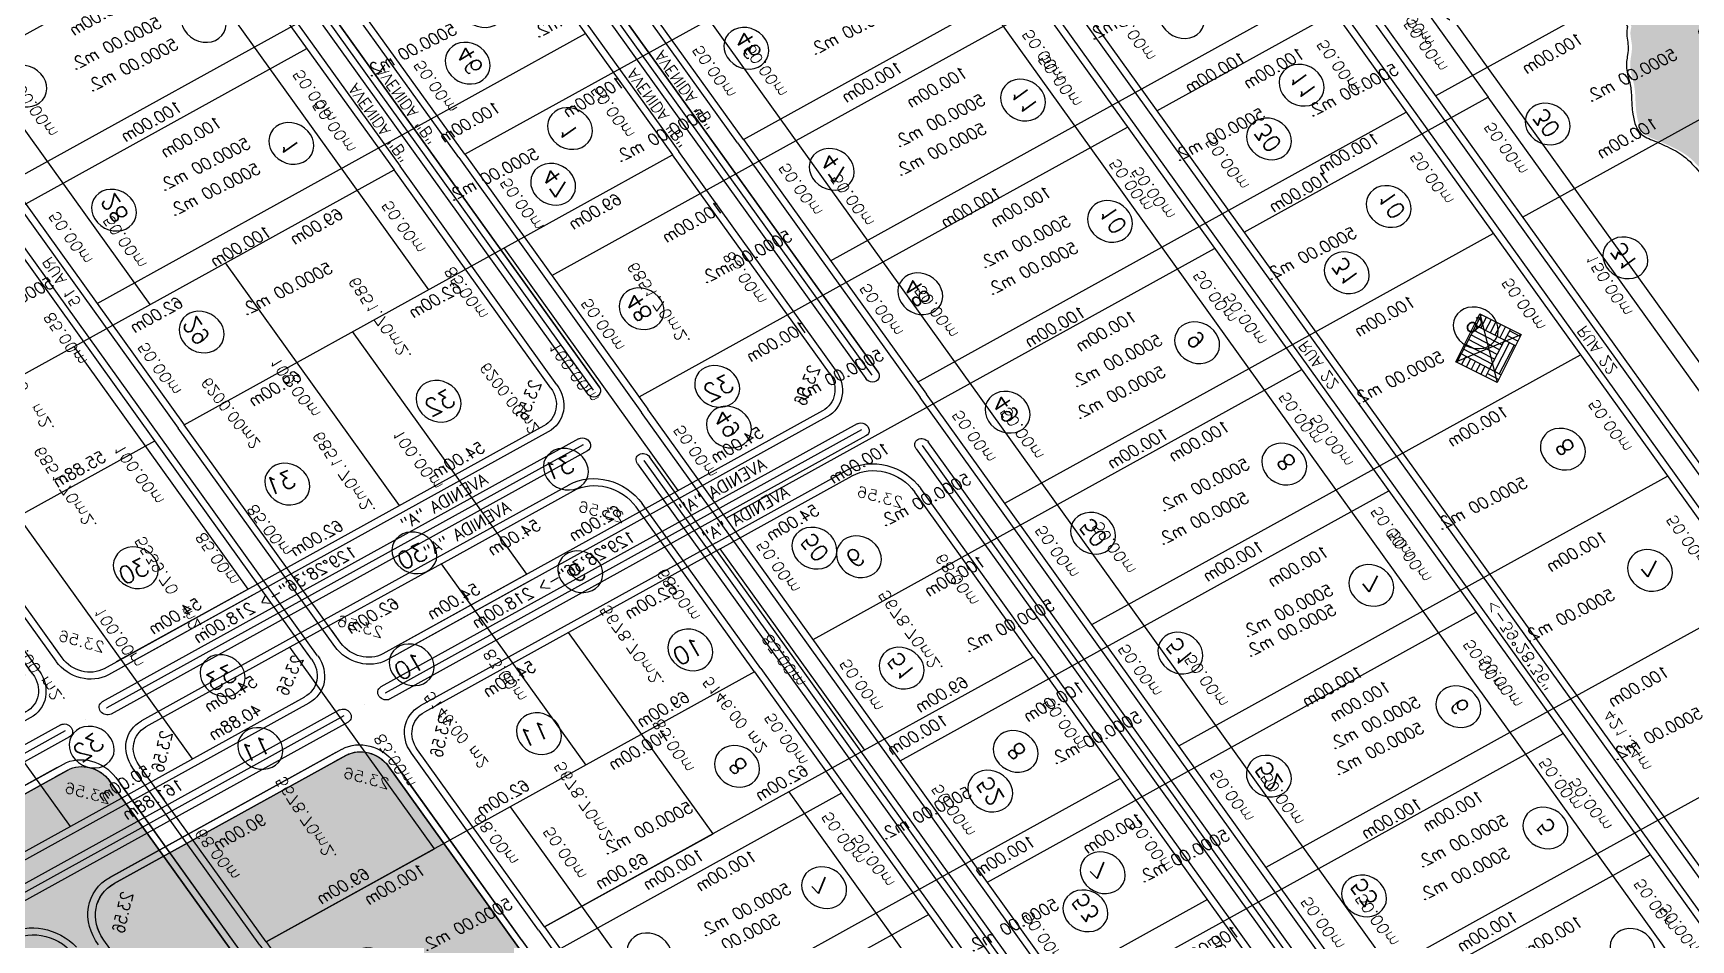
# Model space of a CAD drawing. Extents: x -23785941 to 8798891, y -8418521 to 21897894.
# Drawn here: x 3180774 to 3329127, y 4494674 to 4575804 of the extents above; entities that cross this region are included whole.
import ezdxf
from ezdxf.enums import TextEntityAlignment as Align

# ---------------------------------------------------------------- set-up
doc = ezdxf.new("R2010")
doc.units = 0
doc.header["$MEASUREMENT"] = 0
doc.header["$PDMODE"] = 34
doc.header["$PDSIZE"] = 1
doc.layers.get('0').update_dxf_attribs({"linetype": 'CONTINUOUS'})
for name, color, linetype in [('CALCADA', 3, 'CONTINUOUS'), ('REG60_100', 2, 'CONTINUOUS'), ('RUA', 1, 'CONTINUOUS'), ('VEGE', 102, 'CONTINUOUS')]:
    doc.layers.add(name, color=color, linetype=linetype)
doc.styles.add('1_5MM', font='romans.shx', dxfattribs={"height": 6})
doc.styles.add('1MM', font='romans.shx', dxfattribs={"height": 4})

# ---------------------------------------------------------------- blocks, each defined once
blk = doc.blocks.new('A$C3D774E76')
h = blk.add_hatch(color=140)
edge = h.paths.add_edge_path()
edge.add_spline(control_points=[(-23379.76, -3163.38), (-23379.13, -3165.01), (-23375.78, -3170.35), (-23370.86, -3168.96), (-23366.89, -3171.25), (-23362.95, -3173.17), (-23363.7, -3176.5), (-23359.79, -3177.06), (-23357.28, -3179.55), (-23352.83, -3180.96), (-23348.27, -3182.25), (-23344.46, -3186.03), (-23339.51, -3188.61), (-23334.05, -3191.31), (-23328.89, -3195.52), (-23329.58, -3201.26), (-23329.99, -3206.04), (-23330, -3212.72), (-23327.43, -3218.42), (-23324.77, -3224.02), (-23327.46, -3231.36), (-23340.28, -3236.9), (-23331.74, -3240.48), (-23330.07, -3248.6), (-23336.08, -3257.01), (-23338.14, -3267.91), (-23348.61, -3270.96), (-23345.5, -3278.33), (-23347.45, -3283.39), (-23350.28, -3289.03), (-23356.52, -3290.55), (-23357.7, -3297.54), (-23365.22, -3296.6), (-23369.94, -3293.51), (-23377.46, -3296.96), (-23379.96, -3306.52), (-23390.43, -3302.85), (-23399.06, -3300.64), (-23412.41, -3301.87), (-23425.28, -3300.3), (-23438.02, -3296.5), (-23450.37, -3297.79), (-23458.27, -3290.95), (-23467, -3284.59), (-23464.91, -3276.08), (-23463.04, -3270.12), (-23459.79, -3266.65), (-23457.38, -3258.68), (-23465.8, -3257.46), (-23463.39, -3249.06), (-23459.39, -3242.7), (-23466.47, -3237.71), (-23465.93, -3229.96), (-23468.51, -3223.68), (-23471.66, -3217.26), (-23478.88, -3214.45), (-23480.76, -3206.61), (-23487.88, -3199.12), (-23494.78, -3191.07), (-23499.51, -3181.82), (-23507.63, -3179.23), (-23508.36, -3169.18), (-23517.01, -3163.88), (-23516.35, -3155.35), (-23520.31, -3149.35), (-23526.54, -3143.4), (-23534.86, -3142.58), (-23544.06, -3139.27), (-23544.87, -3130.73), (-23548.82, -3124.4), (-23550.38, -3117.3), (-23551.37, -3110.77), (-23553.87, -3103.83), (-23556.95, -3094.5), (-23558.51, -3083.54), (-23568.24, -3075.36), (-23562.17, -3067.2), (-23564.42, -3058.53), (-23570.68, -3049.91), (-23564.38, -3043.19), (-23567.22, -3036.86), (-23573.93, -3035.97), (-23574.7, -3028.57), (-23577.11, -3022.14), (-23575.48, -3014.68), (-23581.31, -3009.79), (-23582.92, -3002.6), (-23584.6, -2994.16), (-23592.02, -2986.77), (-23593.88, -2978.65), (-23596.22, -2967.41), (-23586.99, -2968.71), (-23578.84, -2970.71), (-23571.39, -2970.11), (-23562.97, -2973.46), (-23556.29, -2975.3), (-23548.74, -2976.82), (-23545.05, -2980.69), (-23541.67, -2981.01), (-23536.2, -2980.38), (-23529.97, -2978.24), (-23519.32, -2975.67), (-23503.83, -2977.91), (-23503.38, -2993.15), (-23509.08, -2998.03), (-23517.46, -2996.19), (-23510.44, -3003.9), (-23505.48, -3008.78), (-23501.69, -3016.82), (-23506.15, -3022.58), (-23514.82, -3023.07), (-23503.51, -3028.45), (-23503.7, -3034.49), (-23499.17, -3038.36), (-23494.98, -3044.11), (-23492.8, -3051.57), (-23487.85, -3056.96), (-23481.31, -3057.27), (-23477.67, -3064.24), (-23471.04, -3068.4), (-23467.97, -3077.53), (-23464.24, -3085.19), (-23460.14, -3093.55), (-23454.23, -3100.74), (-23449.6, -3108.7), (-23442.11, -3113.5), (-23437.23, -3118.94), (-23432.02, -3123.79), (-23428.03, -3127.55), (-23425.25, -3132.23), (-23421.16, -3134.27), (-23416.99, -3138), (-23413.92, -3143.67), (-23406.82, -3145.2), (-23399.78, -3146.83), (-23391.86, -3149.14), (-23385.91, -3155.03), (-23386.63, -3161.01), (-23382.15, -3162.73), (-23379.76, -3163.38)], knot_values=[2.827558, 2.827558, 2.827558, 2.827558, 7.472447, 11.603699, 18.085095, 20.647327, 23.570406, 25.190742, 30.919643, 34.160341, 39.021401, 44.919988, 49.848226, 55.577127, 63.920291, 66.484452, 72.387845, 78.562948, 86.036527, 91.227192, 96.092865, 109.192449, 112.533069, 118.864332, 131.02854, 142.496908, 150.145328, 155.584279, 162.12227, 166.257204, 173.905639, 178.838302, 183.201793, 193.058242, 194.204546, 207.625867, 212.554105, 224.011914, 235.297733, 252.000847, 262.657276, 275.235361, 286.835798, 293.006819, 305.827801, 308.260662, 311.604107, 320.849756, 323.280299, 333.537111, 337.591847, 344.563473, 353.332681, 359.663905, 364.853496, 374.3374, 380.068936, 387.714183, 404.809251, 412.454497, 417.382735, 428.287169, 437.737739, 444.274297, 451.746777, 458.669715, 469.233164, 476.569697, 485.186635, 492.064492, 499.038307, 506.686741, 511.877407, 521.120312, 536.067453, 545.308179, 551.795776, 561.954738, 570.571675, 580.336739, 582.629328, 590.099117, 596.430341, 602.276484, 611.341413, 616.066711, 623.54029, 632.783195, 641.549173, 653.070476, 659.998424, 667.978984, 672.90723, 687.057012, 688.677374, 700.048758, 708.150516, 710.712748, 715.640986, 717.452921, 727.345493, 734.990712, 751.214483, 765.070361, 767.993383, 773.429257, 781.53381, 785.157703, 797.317768, 801.684273, 805.736549, 815.890242, 818.813264, 823.538562, 832.30454, 840.328665, 846.499686, 852.981083, 857.706381, 868.578083, 875.455958, 885.772708, 894.388564, 903.154514, 913.720814, 921.40755, 929.38811, 935.559111, 942.80692, 945.728915, 951.627513, 955.991004, 962.524396, 969.815947, 976.347878, 984.449637, 995.015909, 996.828927, 1001.915284, 1001.915284, 1001.915284, 1001.915284], degree=3, periodic=0)
h = blk.add_hatch(color=140)
edge = h.paths.add_edge_path()
edge.add_spline(control_points=[(-23341.99, -3225.8), (-23343.74, -3224.77), (-23349.14, -3213.39), (-23349.19, -3206.21), (-23345.91, -3201.49), (-23349.62, -3197.77), (-23353.42, -3197.66), (-23356.94, -3194.29), (-23360.96, -3191.62), (-23362.34, -3186.04), (-23366.83, -3186.22), (-23372, -3186.21), (-23377.32, -3186.41), (-23381.1, -3181.15), (-23382.59, -3175.53), (-23386.57, -3175.47), (-23388.41, -3175.63)], knot_values=[3.596335, 3.596335, 3.596335, 3.596335, 16.828506, 18.93312, 26.776737, 29.75438, 32.64939, 37.711686, 43.667351, 46.805419, 53.279059, 53.981374, 62.524089, 67.017731, 72.674988, 77.720721, 77.720721, 77.720721, 77.720721], degree=3, periodic=0)
edge.add_line((-23388.41, -3175.63), (-23404.45, -3299.03))
edge.add_spline(control_points=[(-23404.45, -3299.03), (-23402.34, -3299.04), (-23398.2, -3298.97), (-23393.36, -3299.08), (-23387.61, -3293.34), (-23387.55, -3292.17)], knot_values=[1.681375, 1.681375, 1.681375, 1.681375, 7.866024, 13.656045, 19.353015, 19.353015, 19.353015, 19.353015], degree=3, periodic=0)
edge.add_spline(control_points=[(-23387.55, -3292.17), (-23387.81, -3292), (-23388.07, -3291.82), (-23388.32, -3291.65)], knot_values=[94.683713, 94.683713, 94.683713, 94.683713, 95.569299, 95.569299, 95.569299, 95.569299], degree=3, periodic=0)
edge.add_spline(control_points=[(-23388.32, -3291.65), (-23387.76, -3291.62), (-23387.54, -3291.82), (-23387.55, -3292.17)], knot_values=[0, 0, 0, 0, 1.681375, 1.681375, 1.681375, 1.681375], degree=3, periodic=0)
edge.add_spline(control_points=[(-23387.55, -3292.17), (-23386.03, -3293.18), (-23383.85, -3294.46), (-23379.47, -3294.11), (-23376.15, -3294.71), (-23372.76, -3293.62), (-23370.42, -3291.7), (-23365.73, -3289.45), (-23368.07, -3283.49), (-23366.37, -3279.27), (-23364.12, -3276.36), (-23362.56, -3272.47), (-23358.36, -3270.43), (-23355.11, -3265.4), (-23351.93, -3260.26), (-23350.1, -3253.41), (-23350.57, -3247.69), (-23350.41, -3243.54), (-23350.56, -3239.55), (-23348.52, -3236.27), (-23343.64, -3228.5), (-23341.99, -3225.8)], knot_values=[5.769904, 5.769904, 5.769904, 5.769904, 11.020708, 13.127117, 18.745099, 20.96526, 23.49663, 27.99128, 34.305123, 38.742361, 41.272655, 45.364213, 50.84657, 54.355659, 63.148126, 68.933404, 75.247247, 80.158014, 81.56109, 86.904763, 94.683713, 94.683713, 94.683713, 94.683713], degree=3, periodic=0)
h = blk.add_hatch()
h.set_pattern_fill('AR-PARQ1', color=1, style=0)
h.set_pattern_definition([(90, (-4049.206, -8292.303), (-12, 12), [12, -12]), (90, (-4047.206, -8292.303), (-12, 12), [12, -12]), (90, (-4045.206, -8292.303), (-12, 12), [12, -12]), (90, (-4043.206, -8292.303), (-12, 12), [12, -12]), (90, (-4041.206, -8292.303), (-12, 12), [12, -12]), (90, (-4039.206, -8292.303), (-12, 12), [12, -12]), (90, (-4037.206, -8292.303), (-12, 12), [12, -12]), (1e-13, (-4049.206, -8280.303), (12, -12), [12, -12]), (1e-13, (-4049.206, -8278.303), (12, -12), [12, -12]), (1e-13, (-4049.206, -8276.303), (12, -12), [12, -12]), (1e-13, (-4049.206, -8274.303), (12, -12), [12, -12]), (1e-13, (-4049.206, -8272.303), (12, -12), [12, -12]), (1e-13, (-4049.206, -8270.303), (12, -12), [12, -12]), (1e-13, (-4049.206, -8268.303), (12, -12), [12, -12])])
h.paths.add_polyline_path([(-23231.96, -3183.78), (-23221.87, -3176.41), (-23241.86, -3176.15)])
h.paths.add_polyline_path([(-23231.96, -3183.78), (-23222.06, -3191.41), (-23221.87, -3176.41)])
h.paths.add_polyline_path([(-23231.96, -3183.78), (-23242.06, -3191.15), (-23222.06, -3191.41)])
h.paths.add_polyline_path([(-23231.96, -3183.78), (-23241.86, -3176.15), (-23242.06, -3191.15)])
at = {"layer": 'VEGE'}
h = blk.add_hatch(dxfattribs=at)
h.set_pattern_fill('GRASS', color=256, scale=5, angle=69.4954, style=0)
h.set_pattern_definition([(159.495356, (-17588.3454, 15679.0388), (-4.5499744, -2.07309746), [0.9375, -6.1335678]), (114.495356, (-17588.3454, 15679.039), (-4.5499744, -2.0730975), [0.9375, -4.0625]), (204.495356, (-17588.3454, 15679.039), (2.0730975, -4.5499744), [0.9375, -4.0625])])
h.paths.add_polyline_path([(-22745.3, -2796.22, 0.414409), (-22765.79, -2790.74), (-22765.79, -2790.74), (-22848.05, -2838.27, 0.414214), (-22851.7, -2851.93), (-22849.2, -2856.26), (-22849.2, -2856.26), (-22626.83, -3241.13), (-22535.37, -3159.56)])
for p, q in [((-23029.19, -2568.74), (-22929.13, -2741.91)), ((-23115.77, -2618.76), (-23015.72, -2791.94)), ((-22979.16, -2655.32), (-23152.33, -2755.38)), ((-22918.74, -2735.9), (-22963.76, -2657.98)), ((-22783.77, -2657.92), (-22918.74, -2735.9)), ((-23220.92, -2665.64), (-23066.08, -2933.64)), ((-23202.36, -2668.79), (-23102.3, -2841.96)), ((-23119.58, -2860.03), (-23229.16, -2670.41)), ((-22777.03, -2769.52), (-22827.06, -2682.93)), ((-22954.14, -2698.61), (-23127.32, -2798.67)), ((-22820.33, -2794.53), (-22870.35, -2707.95)), ((-22873.71, -2813.83), (-22918.74, -2735.9)), ((-22929.13, -2741.91), (-23102.3, -2841.96)), ((-22884.1, -2819.84), (-22929.13, -2741.91)), ((-22938.85, -2863.01), (-22988.87, -2776.43)), ((-22848.05, -2838.27), (-22765.79, -2790.74)), ((-22848.05, -2838.27), (-22765.79, -2790.74)), ((-22992.53, -2894.03), (-23042.56, -2807.44)), ((-22873.71, -2813.83), (-22876.22, -2809.5)), ((-22884.1, -2819.84), (-22886.61, -2815.51)), ((-22860.05, -2817.49), (-22855.72, -2814.99)), ((-23499.3, -2826.52), (-23314.7, -3146.01)), ((-23043.62, -2923.55), (-22887.76, -2833.5)), ((-22938.85, -2863.01), (-22892.09, -2836)), ((-22887.76, -2833.5), (-22887.76, -2833.5)), ((-22848.05, -2838.27), (-22843.72, -2835.77)), ((-22937.59, -2865.18), (-22890.84, -2838.16)), ((-23494.99, -2845.96), (-23246.17, -3276.61)), ((-23057.28, -2919.89), (-23102.3, -2841.96)), ((-22851.7, -2851.93), (-22610.07, -3270.14)), ((-22851.7, -2851.93), (-22851.7, -2851.93)), ((-22851.7, -2851.93), (-22849.2, -2856.26)), ((-22851.7, -2851.93), (-22610.07, -3270.14)), ((-22926.84, -2883.79), (-22875.75, -2854.28)), ((-22825.57, -2921.14), (-22862.09, -2857.93)), ((-23119.58, -2860.03), (-23206.17, -2910.06)), ((-23119.58, -2860.03), (-23067.05, -2950.95)), ((-22980.52, -2914.81), (-22926.84, -2883.79)), ((-22885.32, -2955.66), (-22926.84, -2883.79)), ((-23094.57, -2903.33), (-23181.15, -2953.35)), ((-22895.99, -3446.9), (-23206.17, -2910.06)), ((-22980.52, -2914.81), (-23027.28, -2941.83)), ((-22939, -2986.68), (-22980.52, -2914.81)), ((-22912.16, -2971.17), (-22825.57, -2921.14)), ((-22825.57, -2921.14), (-22885.32, -2955.66)), ((-22825.57, -2921.14), (-22620.46, -3276.14)), ((-23069.55, -2946.62), (-23156.14, -2996.65)), ((-23181.15, -2953.35), (-23267.74, -3003.38)), ((-22814.41, -3388.21), (-23067.05, -2950.95)), ((-23292.75, -2960.09), (-23009.28, -3450.72)), ((-22998.74, -3021.2), (-23032.76, -2962.32)), ((-22887.14, -3014.46), (-22800.56, -2964.43)), ((-23303.14, -2966.09), (-23017.32, -3460.78)), ((-22998.74, -3021.2), (-22912.16, -2971.17)), ((-22912.16, -2971.17), (-22819.61, -3131.35)), ((-23044.54, -2989.91), (-23131.12, -3039.94)), ((-23156.14, -2996.65), (-23242.73, -3046.67)), ((-22973.73, -3064.49), (-22887.14, -3014.46)), ((-22998.74, -3021.2), (-22793.63, -3376.2)), ((-23019.52, -3033.2), (-23106.11, -3083.23)), ((-23131.12, -3039.94), (-23217.71, -3089.97)), ((-23253.13, -3052.68), (-23339.71, -3102.71)), ((-22948.72, -3107.78), (-22862.13, -3057.76)), ((-22994.51, -3076.5), (-23081.1, -3126.53)), ((-23106.11, -3083.23), (-23192.7, -3133.26)), ((-23228.11, -3095.98), (-23314.7, -3146.01)), ((-22969.5, -3119.79), (-23056.08, -3169.82)), ((-23081.1, -3126.53), (-23167.68, -3176.55)), ((-23239.66, -3275.89), (-23314.69, -3146)), ((-22944.48, -3163.08), (-23031.07, -3213.11)), ((-23056.08, -3169.82), (-23142.67, -3219.85)), ((-23221.87, -3176.41), (-23242.06, -3191.15)), ((-23241.86, -3176.15), (-23222.06, -3191.41)), ((-23031.07, -3213.11), (-23117.65, -3263.14)), ((-23006.05, -3256.41), (-23092.64, -3306.43))]:
    blk.add_line(p, q)
at = {"color": 100}
for p, q in [((-23216.59, -2663.14), (-23061.75, -2931.14)), ((-23066.01, -2933.75), (-23220.92, -2665.64)), ((-23218.75, -2664.39), (-23063.91, -2932.39)), ((-22861.79, -2829.47), (-22728.99, -2752.74)), ((-22860.54, -2831.63), (-22727.74, -2754.9)), ((-22859.29, -2833.8), (-22726.48, -2757.07)), ((-22847.14, -2834.86), (-22766.75, -2788.41)), ((-23045.36, -2935.53), (-22876.51, -2837.97)), ((-23044.11, -2937.69), (-22875.26, -2840.14)), ((-23042.86, -2939.85), (-22874.01, -2842.3)), ((-22801.18, -3392.11), (-23051.63, -2958.64)), ((-23049.41, -2957.5), (-22799.02, -3390.86)), ((-23047.24, -2956.25), (-22796.85, -3389.61))]:
    blk.add_line(p, q, dxfattribs=at)
at = {"color": 0}
blk.add_line((-22860.05, -2817.49), (-22733.74, -2744.51), dxfattribs=at)
at = {"color": 3}
for p, q in [((-22764.87, -2787.33), (-22764.87, -2787.33)), ((-22767.03, -2788.57), (-22849.3, -2836.1)), ((-22765.78, -2790.74), (-22848.05, -2838.27)), ((-22765.79, -2790.74), (-22765.79, -2790.74)), ((-22610.07, -3270.14), (-22851.7, -2851.93)), ((-22851.7, -2851.93), (-22851.68, -2851.97)), ((-22851.68, -2851.97), (-22849.2, -2856.26)), ((-22853.87, -2853.18), (-22853.85, -2853.22)), ((-22853.85, -2853.22), (-22852.62, -2855.35)), ((-22852.62, -2855.35), (-22852.62, -2855.35)), ((-22852.62, -2855.35), (-22612.23, -3271.39)), ((-22849.2, -2856.26), (-22849.2, -2856.26)), ((-22849.2, -2856.26), (-22610.07, -3270.14))]:
    blk.add_line(p, q, dxfattribs=at)
blk.add_lwpolyline([(-23221.87, -3176.41), (-23241.86, -3176.15), (-23242.06, -3191.15), (-23222.06, -3191.41)], close=True)
for centre in [(-23013.3, -2645.06), (-22987.8, -2689.48), (-22962.7, -2733.03), (-23118.4, -2764.91), (-22806.84, -2763.78), (-22853.03, -2790.67), (-23093.29, -2808.46), (-22926.53, -2827.46), (-23150.12, -2847.15), (-22980.21, -2858.48), (-23124.92, -2889.95), (-23033.59, -2889.57), (-22888.36, -2890.43), (-22942.04, -2921.45), (-23099.1, -2934.11), (-23001.78, -2955.97), (-22834.71, -2955.3), (-23075.08, -2977.03), (-23233.59, -3012.52), (-23049.88, -3019.83), (-22964.59, -3030.34), (-23288.18, -3045.88), (-23208.57, -3055.81), (-23025.36, -3062.94), (-22939.58, -3073.63), (-23263.16, -3089.18), (-23183.56, -3099.11), (-23000.04, -3106.91), (-23232.41, -3131.67), (-23158.54, -3142.4), (-22976.94, -3152.32), (-23133.53, -3185.69), (-23108.52, -3228.99), (-23083.5, -3272.28), (-23058.49, -3315.57)]:
    blk.add_circle(centre, 7.5)
for centre, radius, start, end in [((-22721.77, -2782.9), 15.23, 120.0085, 210.0187), ((-23048.62, -2914.89), 10, 210.0187, 300.0187), ((-23019.77, -2954.81), 15, 120.0187, 210.0187)]:
    blk.add_arc(centre, radius, start, end)
for centre, radius, start, end in [((-22758.28, -2803.72), 17.49, 28.21, 120.0187), ((-22758.28, -2803.72), 14.99, 30.0187, 120.0187), ((-22843.04, -2846.93), 12.5, 120.0187, 210.0187), ((-22843.04, -2846.93), 10, 120.0187, 210.0187), ((-22843.04, -2846.93), 10, 120.0187, 210.0187)]:
    blk.add_arc(centre, radius, start, end, dxfattribs=at)
at = {"color": 0}
for centre, start, end in [((-22865.06, -2808.83), 210.0187, 300.0187), ((-22892.76, -2824.84), 300.0187, 30.0187), ((-22843.04, -2846.93), 120.0187, 210.0187), ((-22843.04, -2846.93), 120.0187, 210.0187), ((-22870.75, -2862.94), 30.0187, 120.0187)]:
    blk.add_arc(centre, 10, start, end, dxfattribs=at)
at = {"color": 100}
for centre, start, end in [((-22860.54, -2831.63), 120.0172, 300.0172), ((-22875.26, -2840.14), 300.0187, 120.0187), ((-23063.91, -2932.39), 210.0177, 30.0177), ((-23044.11, -2937.69), 120.0187, 300.0187), ((-23049.41, -2957.5), 30.0186, 210.0186)]:
    blk.add_arc(centre, 2.5, start, end, dxfattribs=at)
at = {"start_tangent": (-0.807599, 0.589732)}
blk.add_spline([(-23378.63, -3161.33), (-23375.02, -3167.87), (-23370.95, -3168.53), (-23364.87, -3170.8), (-23362.88, -3172.41), (-23362.22, -3175.26), (-23360.7, -3175.83), (-23355.67, -3178.57), (-23352.64, -3179.71), (-23348.08, -3181.41), (-23343.34, -3184.92), (-23339.07, -3187.38), (-23334.04, -3190.13), (-23328.63, -3196.48), (-23328.73, -3199.04), (-23329.2, -3204.93), (-23328.91, -3211.09), (-23326.34, -3218.11), (-23324.73, -3223.05), (-23326.43, -3227.6), (-23335.25, -3237.3), (-23332.5, -3239.19), (-23330.41, -3245.17), (-23334.67, -3256.56), (-23340.16, -3266.63), (-23346.23, -3271.28), (-23345.66, -3276.69), (-23347.17, -3283.05), (-23349.35, -3286.57), (-23355.42, -3291.22), (-23357.88, -3295.5), (-23362.24, -3295.6), (-23371.92, -3293.71), (-23372.96, -3294.19), (-23382.53, -3303.6), (-23387.37, -3302.65), (-23398.56, -3300.2), (-23409.85, -3300.31), (-23426.44, -3298.43), (-23436.88, -3296.26), (-23449.4, -3295.04), (-23459.17, -3288.79), (-23463.63, -3284.52), (-23463.16, -3271.71), (-23462.31, -3269.43), (-23460.41, -3266.68), (-23459.56, -3257.47), (-23461.84, -3256.62), (-23461.47, -3246.37), (-23460.05, -3242.57), (-23463.94, -3236.79), (-23465.94, -3228.25), (-23468.03, -3222.27), (-23470.68, -3217.81), (-23477.89, -3211.65), (-23480.27, -3206.44), (-23484.92, -3200.37), (-23495.45, -3186.91), (-23500.1, -3180.84), (-23504.37, -3178.38), (-23509.4, -3168.7), (-23515.29, -3161.31), (-23516.34, -3154.85), (-23519.94, -3148.31), (-23525.16, -3143.76), (-23535.31, -3140.83), (-23541.86, -3137.52), (-23544.9, -3129.45), (-23547.74, -3123.19), (-23549.55, -3116.46), (-23551.07, -3108.96), (-23552.69, -3104.03), (-23555.44, -3095.21), (-23560.57, -3081.17), (-23565.41, -3073.3), (-23563.14, -3067.22), (-23564.57, -3057.16), (-23567.61, -3049.1), (-23564.96, -3039.7), (-23565.91, -3037.61), (-23572.17, -3033.54), (-23574.26, -3027.56), (-23575.59, -3021.87), (-23576.54, -3012.86), (-23579.49, -3009.16), (-23582.05, -3002.14), (-23584.81, -2993.32), (-23589.93, -2986.2), (-23593.64, -2975.3), (-23593.64, -2968.37), (-23585.67, -2967.88), (-23580.84, -2968.83), (-23566.8, -2970.61), (-23565.28, -2971.18), (-23554.37, -2974.39), (-23546.79, -2977.23), (-23544.79, -2978.84), (-23539.96, -2979.79), (-23538.16, -2979.59), (-23528.58, -2977.11), (-23521.09, -2975.59), (-23505.63, -2980.5), (-23505.62, -2994.36), (-23507.99, -2996.07), (-23513.39, -2996.65), (-23509.03, -3003.47), (-23506.56, -3006.13), (-23503.14, -3017.8), (-23506.08, -3021.03), (-23509.96, -3022.17), (-23503.32, -3029.85), (-23502.66, -3032.7), (-23499.71, -3036.39), (-23494.59, -3043.51), (-23491.27, -3050.81), (-23486.81, -3055.07), (-23480.73, -3057.35), (-23477.79, -3061.04), (-23470.39, -3069.01), (-23467.54, -3075.27), (-23463.27, -3084.66), (-23459.19, -3092.24), (-23454.06, -3099.35), (-23447.7, -3107.79), (-23441.73, -3112.63), (-23436.03, -3118.22), (-23431.57, -3122.48), (-23426.64, -3127.79), (-23424.93, -3130.16), (-23420.19, -3133.67), (-23416.96, -3136.61), (-23412.78, -3141.63), (-23405.95, -3144.19), (-23399.6, -3145.7), (-23392.01, -3148.53), (-23385.65, -3156.97), (-23385.46, -3158.78), (-23376.96, -3162.48), (-23377.15, -3162.41)], degree=3, dxfattribs=at)
for p in [(-22765.79, -2790.74), (-22876.22, -2809.5), (-22886.61, -2815.51), (-22855.72, -2814.99), (-22892.09, -2836), (-22867.9, -2835.88), (-22860.54, -2831.63), (-22843.72, -2835.77), (-22875.26, -2840.14), (-22849.2, -2856.26), (-23063.91, -2932.39), (-23044.11, -2937.69), (-23049.41, -2957.5)]:
    blk.add_point(p)
at = {"color": 5}
blk.add_point((-22867.9, -2835.88), dxfattribs=at)
at = {"color": 0}
for p in [(-22880.08, -2856.78), (-22859.59, -2862.26), (-23059.78, -2915.56), (-23039.29, -2921.05), (-23027.28, -2941.83), (-23032.76, -2962.32)]:
    blk.add_point(p, dxfattribs=at)
at = {"layer": 'CALCADA'}
for p, q in [((-23027.02, -2567.48), (-22926.96, -2740.66)), ((-22920.9, -2737.16), (-22965.93, -2659.23)), ((-23117.42, -2858.78), (-23226.99, -2669.16)), ((-23204.52, -2670.04), (-23104.47, -2843.21)), ((-22875.88, -2815.08), (-22920.9, -2737.16)), ((-22881.94, -2818.58), (-22926.96, -2740.66)), ((-22858.8, -2819.65), (-22732.49, -2746.67)), ((-23042.36, -2925.71), (-22886.51, -2835.66)), ((-23059.44, -2921.14), (-23104.47, -2843.21)), ((-22928.09, -2881.63), (-22877, -2852.11)), ((-22823.41, -2919.89), (-22859.93, -2856.68)), ((-22817.35, -2916.39), (-22852.62, -2855.34)), ((-23117.42, -2858.78), (-23064.89, -2949.7)), ((-22981.77, -2912.65), (-22928.09, -2881.63)), ((-22981.77, -2912.65), (-23028.53, -2939.66)), ((-22817.35, -2916.39), (-22612.23, -3271.39)), ((-22823.41, -2919.89), (-22618.29, -3274.89)), ((-22812.24, -3386.96), (-23064.89, -2949.7)), ((-23300.98, -2964.84), (-23013.8, -3461.88)), ((-23294.92, -2961.34), (-23010.95, -3452.81)), ((-23000.91, -3022.45), (-23034.93, -2963.57)), ((-23000.91, -3022.45), (-22795.79, -3377.45))]:
    blk.add_line(p, q, dxfattribs=at)
for centre, radius, start, end in [((-22721.77, -2782.9), 17.73, 120.0085, 201.4867), ((-22892.76, -2824.84), 12.5, 300.0187, 30.0187), ((-22865.06, -2808.83), 12.5, 210.0187, 300.0187), ((-22870.75, -2862.94), 12.5, 30.0187, 120.0187), ((-23048.62, -2914.89), 12.5, 210.0187, 300.0187), ((-23019.77, -2954.81), 17.5, 120.0187, 210.0187)]:
    blk.add_arc(centre, radius, start, end, dxfattribs=at)
at = {"layer": 'REG60_100', "color": 3}
blk.add_lwpolyline([(-22745.3, -2796.22, 0.414409), (-22765.79, -2790.74), (-22765.79, -2790.74), (-22848.05, -2838.27, 0.414214), (-22851.7, -2851.93), (-22849.2, -2856.26), (-22849.2, -2856.26), (-22610.07, -3270.14, 0.414214), (-22596.4, -3273.8), (-22509.82, -3223.77, 0.414214), (-22506.16, -3210.11)], format="xyb", close=True, dxfattribs=at)
at = {"color": 1, "style": '1MM'}
for s, rotation, p in [('161.88m', 30.0187, (-22800.4, -2789.3)), ('129%%d28\'36"-> 218.00m', 30.0187, (-22941.87, -2871.58)), ('<-39%%d28\'36" ', 300.3939, (-23138.51, -3238.79))]:
    blk.add_text(s, height=4, rotation=rotation, dxfattribs=at).set_placement(p, align=Align.MIDDLE)
at = {"color": 5, "style": '1MM'}
for s, rotation, p in [('23.56', 347.1379, (-22757.58, -2797.51)), ('90.00m', 30.0184, (-22804.51, -2819.05)), ('23.56', 75.0187, (-22843.98, -2847.68))]:
    blk.add_text(s, height=4, rotation=rotation, dxfattribs=at).set_placement(p, align=Align.MIDDLE)
at = {"char_height": 6, "attachment_point": 1, "style": '1_5MM'}
for s, insert, rotation in [('28', (-22988.31, -2683.97), 301.3647), ('29', (-22961.79, -2725.97), 300.315), ('32', (-22812.92, -2762.55), 24.4683), ('33', (-22858.64, -2791.32), 33.0849), ('30', (-22931.56, -2828.02), 33.3111), ('32', (-23039.86, -2890.62), 31.1787), ('11', (-22893.94, -2890.09), 34.252), ('10', (-22947.74, -2921.26), 29.232), ('10', (-23209.44, -3050.98), 301.3647)]:
    blk.add_mtext(s, dxfattribs=dict(at, insert=insert, rotation=rotation))
for s, insert, width, rotation in [('1', (-23090.42, -2805.21), 4.527, 300.8624), ('46', (-23151.52, -2841.8), 30, 304.8258), ('31', (-22985.89, -2857.41), 1.421, 36.9994), ('47', (-23125.58, -2884.95), 33, 300.5946), ('48', (-23098.91, -2927.61), 33, 303.1373), ('9', (-23004.81, -2953.33), 6.898, 20.8917), ('49', (-23075.67, -2970.61), 23, 302.2178), ('11', (-23233.54, -3007.6), 23, 299.9115), ('50', (-23049.43, -3014.51), 30, 296.8133), ('8', (-22962.9, -3027.46), 4.927, 293.3038), ('51', (-23025.02, -3057.33), 30, 296.3008), ('7', (-22938.03, -3069.23), 3.942, 289.9485), ('30', (-23262.87, -3083.21), 25, 299.8544), ('9', (-23182.21, -3095.37), 8.76, 292.1366), ('52', (-22999.93, -3101.54), 23, 303.4941), ('31', (-23232.11, -3125.71), 25, 299.8544), ('8', (-23157.82, -3139.47), 7.412, 297.6447), ('53', (-22977.46, -3146.58), 30, 297.889), ('7', (-23132.87, -3182.43), 8.76, 297.1253), ('6', (-23107.44, -3225.91), 6.739, 302.9928), ('5', (-23082.17, -3269.1), 8.086, 296.8133)]:
    blk.add_mtext(s, dxfattribs=dict(at, insert=insert, width=width, rotation=rotation))
at = {"layer": 'REG60_100', "style": '1MM'}
for s, rotation, p in [('5000.00 m2.', 32.2004, (-23041.24, -2667.53)), ('5539.70  m2.', 303.4402, (-22917.28, -2689.9)), ('5000.00 m2.', 32.2004, (-23016.69, -2711.29)), ('5000.00 m2.', 297.9506, (-22827.41, -2734.06)), ('5000.00 m2.', 32.2004, (-23089.92, -2753.55)), ('5000.00 m2.', 32.2004, (-22989.8, -2753.64)), ('5539.70  m2.', 303.4402, (-22876.35, -2763.36)), ('6851.70m2.', 301.486, (-22943.57, -2796.62)), ('5000.00 m2.', 32.2004, (-23063.04, -2795.9)), ('6851.70m2.', 301.486, (-23053.62, -2861.73)), ('5000.00 m2.', 32.2004, (-23184.53, -2873.87)), ('5678.70m2.', 302.9589, (-22875.93, -2915.66)), ('5000.00 m2.', 32.2004, (-23157.65, -2916.23)), ('5000.00 m2.', 32.2004, (-23226.51, -2956.06)), ('5000.00 m2.', 32.2004, (-23132.4, -2959.02)), ('5678.70m2.', 300.3708, (-22988.95, -2983.5)), ('5000.00 m2.', 32.2004, (-22863.97, -2978.9)), ('5000.00 m2.', 32.2004, (-23201.27, -2998.86)), ('5000.00 m2.', 32.2004, (-23108.95, -3003.28)), ('5000.00 m2.', 32.2004, (-22926.88, -3016.34)), ('5000.00 m2.', 32.2004, (-23177.82, -3043.11)), ('5000.00 m2.', 32.2004, (-23083.06, -3047.08)), ('5000.00 m2.', 32.2004, (-22904.97, -3058.3)), ('5000.00 m2.', 32.2004, (-23151.93, -3086.92)), ('5000.00 m2.', 32.2004, (-23055.93, -3089.99)), ('5000.00 m2.', 32.2004, (-23291.8, -3108.55)), ('5000.00 m2.', 32.2004, (-23124.79, -3129.82)), ('5000.00 m2.', 32.2004, (-23034.02, -3131.95)), ('5000.00 m2.', 32.2004, (-23102.89, -3171.79)), ('5000.00 m2.', 32.2004, (-23010.13, -3175.01)), ('5000.00 m2.', 32.2004, (-23078.99, -3214.85)), ('5000.00 m2.', 32.2004, (-23052.55, -3258.4))]:
    blk.add_text(s, height=4, rotation=rotation, dxfattribs=at).set_placement(p, align=Align.BOTTOM_CENTER)
for s, rotation, p in [('50.00m', 300.0187, (-22971.08, -2681.34)), ('100.00m', 30.0187, (-23023.73, -2686.97)), ('85.00m', 300.1573, (-22936.82, -2695.03)), ('50.00m', 300.0187, (-22943.16, -2726.6)), ('55.88m', 30.0187, (-22896.55, -2718.46)), ('50.00m', 300.0187, (-23059.85, -2730.27)), ('100.00m', 30.0187, (-23102.79, -2734.09)), ('100.00m', 30.0187, (-22997.95, -2731.47)), ('100.00m', 299.7622, (-22847.55, -2755.2)), ('69.00m', 30.0187, (-22957, -2762.63)), ('50.00m', 300.0187, (-23031.93, -2775.54)), ('85.00m', 300.2804, (-22890.38, -2771.81)), ('100.00m', 30.0187, (-23078.32, -2778.74)), ('85.00m', 297.7255, (-22908.85, -2782.56)), ('50.00m', 30.0187, (-22800.68, -2778.56)), ('62.00m', 30.0187, (-23013.72, -2795.4)), ('40.88m', 30.0187, (-22840.02, -2801.3)), ('50.00m', 300.0187, (-23106, -2818.43)), ('100.00m', 298.7984, (-22957.68, -2814.5)), ('23.56', 356.5251, (-22864.64, -2809.98)), ('23.56', 76.2416, (-22892.93, -2823.05)), ('69.00m', 30.0187, (-23070.43, -2828.17)), ('50.00m', 300.0187, (-23136.69, -2841.59)), ('100.00m', 298.7984, (-23013.31, -2846.37)), ('54.00m', 30.0187, (-22917.47, -2846.04)), ('23.56', 347.1379, (-22870.32, -2862.61)), ('54.00m', 30.0187, (-22901.46, -2873.75)), ('85.00m', 300.0187, (-23073.92, -2881.44)), ('62.00m', 30.0187, (-22967.69, -2875.06)), ('50.00m', 300.0187, (-23112.73, -2884.14)), ('100.00m', 30.0187, (-23160.88, -2888.51)), ('68.00m', 297.6952, (-22845.95, -2894.12)), ('54.00m', 30.0187, (-23017.91, -2904.07)), ('62.00m', 30.0187, (-22951.68, -2902.77)), ('50.00m', 300.0187, (-23086.93, -2925.53)), ('23.56', 354.3671, (-23049.37, -2915.3)), ('83.00m', 302.6233, (-22907.34, -2931.13)), ('50.00m', 300.0187, (-23198.74, -2934.17)), ('54.00m', 30.0187, (-23001.9, -2931.78)), ('100.00m', 30.0187, (-23136.63, -2935.85)), ('69.00m', 30.0187, (-22857.44, -2934.94)), ('83.00m', 300.0187, (-22954.42, -2950.09)), ('100.00m', 30.0187, (-22866.87, -2949.62)), ('23.56', 75.0187, (-23025.21, -2953.23)), ('50.00m', 300.0187, (-23061.1, -2971.21)), ('62.00m', 30.0187, (-22914.16, -2967.7)), ('50.00m', 300.0187, (-23171.04, -2978.64)), ('100.00m', 30.0187, (-23111.73, -2977.98)), ('100.00m', 30.0187, (-23223.22, -2985.88)), ('68.00m', 300.0187, (-23010.98, -2987.84)), ('50.00m', 300.0187, (-22906.11, -2993.98)), ('69.00m', 30.0187, (-22970.87, -3000.47)), ('100.00m', 30.0187, (-22953.45, -2999.65)), ('50.00m', 300.0187, (-23037.39, -3012.39)), ('50.00m', 300.0187, (-23246.13, -3020.46)), ('50.00m', 300.0187, (-23148.69, -3019.59)), ('100.00m', 30.0187, (-23085.84, -3020.01)), ('100.00m', 30.0187, (-23198.31, -3028)), ('50.00m', 300.0187, (-23274.07, -3034.78)), ('50.00m', 300.0187, (-22981.79, -3040.57)), ('100.00m', 30.0187, (-22928.44, -3042.94)), ('50.00m', 300.0187, (-23012.56, -3054.14)), ('50.00m', 300.0187, (-23225.18, -3064.16)), ('50.00m', 300.0187, (-23123.34, -3062.51)), ('100.00m', 30.0187, (-23065.07, -3064.49)), ('100.00m', 30.0187, (-23171.91, -3071.22)), ('50.00m', 300.0187, (-23247.7, -3081.01)), ('100.00m', 30.0187, (-23287.53, -3080)), ('50.00m', 300.0187, (-22956.63, -3083.72)), ('50.00m', 300.0187, (-22987.07, -3099.37)), ('50.00m', 300.0187, (-23101.36, -3106.15)), ('50.00m', 300.0187, (-23199.39, -3109.52)), ('100.00m', 30.0187, (-23272.46, -3114.27)), ('100.00m', 30.0187, (-23151.66, -3114.51)), ('100.00m', 30.0187, (-23040.83, -3111.83)), ('50.00m', 300.0187, (-23320.77, -3120.36)), ('50.00m', 300.0187, (-22931.95, -3123.56)), ('50.00m', 300.0187, (-22960.63, -3144.62)), ('100.00m', 30.0187, (-23007.51, -3148.7)), ('50.00m', 300.0187, (-23174.23, -3152.67)), ('50.00m', 300.0187, (-23073.47, -3152.73)), ('100.00m', 30.0187, (-23127.42, -3161.86)), ('50.00m', 300.0187, (-23149.55, -3192.5)), ('50.00m', 300.0187, (-23047.5, -3192.31)), ('100.00m', 30.0187, (-22986.74, -3193.18)), ('100.00m', 30.0187, (-23093.58, -3199.91)), ('150.00m', 303.2366, (-23273.35, -3209.15)), ('50.00m', 300.0187, (-23123.92, -3237.56)), ('50.00m', 300.0187, (-23023.92, -3237.79)), ('100.00m', 30.0187, (-23073.33, -3243.2)), ('421.34m', 301.123, (-23126.26, -3282.87)), ('50.00m', 300.0187, (-23098.89, -3281.73)), ('100.00m', 30.0187, (-23049.09, -3290.55)), ('50.00m', 300.0187, (-23072.9, -3326.75))]:
    blk.add_text(s, height=4, rotation=rotation, dxfattribs=at).set_placement(p, align=Align.MIDDLE)
at = {"layer": 'REG60_100', "char_height": 4, "width": 73.049, "attachment_point": 1, "style": '1MM'}
for s, insert, rotation in [('6200.00m2', (-22998.68, -2818.18), 297.9346), ('5146.00 m2', (-22933.34, -2929.54), 297.1801)]:
    blk.add_mtext(s, dxfattribs=dict(at, insert=insert, rotation=rotation))
at = {"layer": 'RUA', "char_height": 4, "attachment_point": 1, "style": '1_5MM'}
for s, insert, width, rotation in [('RUA 15', (-22958.35, -2676.41), 808.839, 302.4361), ('\\Fromant.shx;AVENIDA "B"', (-23120.96, -2816.51), 1478.691, 300.0769), ('\\Fromant.shx;AVENIDA "B"', (-23131.68, -2821.78), 1478.691, 300.0769), ('\\Fromant.shx;AVENIDA "A"', (-23017.78, -2913.1), 1478.691, 29.5517), ('\\Fromant.shx;AVENIDA "A"', (-23012.61, -2923.86), 1478.691, 29.5517), ('RUA 22', (-23199.88, -3128.54), 808.839, 299.7128)]:
    blk.add_mtext(s, dxfattribs=dict(at, insert=insert, width=width, rotation=rotation))

msp = doc.modelspace()

# ---------------------------------------------------------------- block references
at = {"linetype": 'Continuous', "xscale": 240.4782668173248, "yscale": -275.6364145158877, "zscale": 240.4782668173248, "rotation": 242.429606072689}
for p in [(-27732, 2762), (-52668, 1427)]:
    msp.add_blockref('A$C3D774E76', p, dxfattribs=at)

doc.saveas('drawing.dxf')
